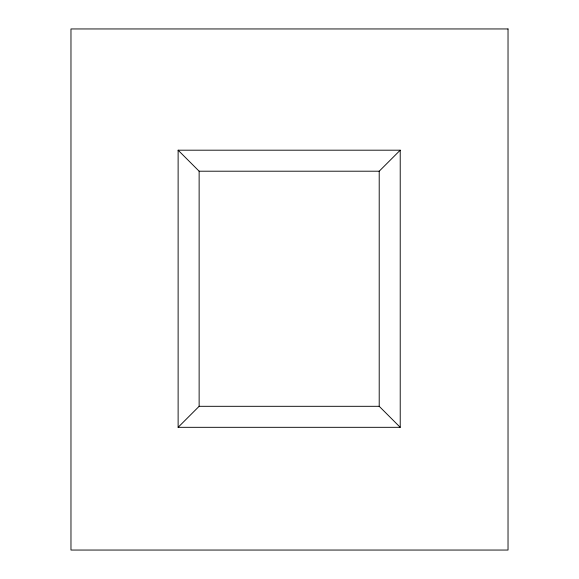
<?xml version="1.0" encoding="UTF-8"?>
<svg xmlns="http://www.w3.org/2000/svg" width="579" height="579" viewBox="0 0 579 579"><rect width="100%" height="100%" fill="white"/><g stroke="black" fill="none" stroke-linecap="round" stroke-linejoin="round"><path stroke-width="0.87" d="M400.219 427.316L379.209 406.306L379.209 171.203L400.219 150.193L178.122 150.193L178.122 427.316L400.219 427.316L400.219 150.193M178.122 427.316L199.133 406.306L199.133 171.203L178.122 150.193M199.133 171.203L379.209 171.203M199.133 406.306L379.209 406.306M508.029 28.95L70.971 28.95L70.971 550.05L508.029 550.05L508.029 28.95"/></g></svg>
